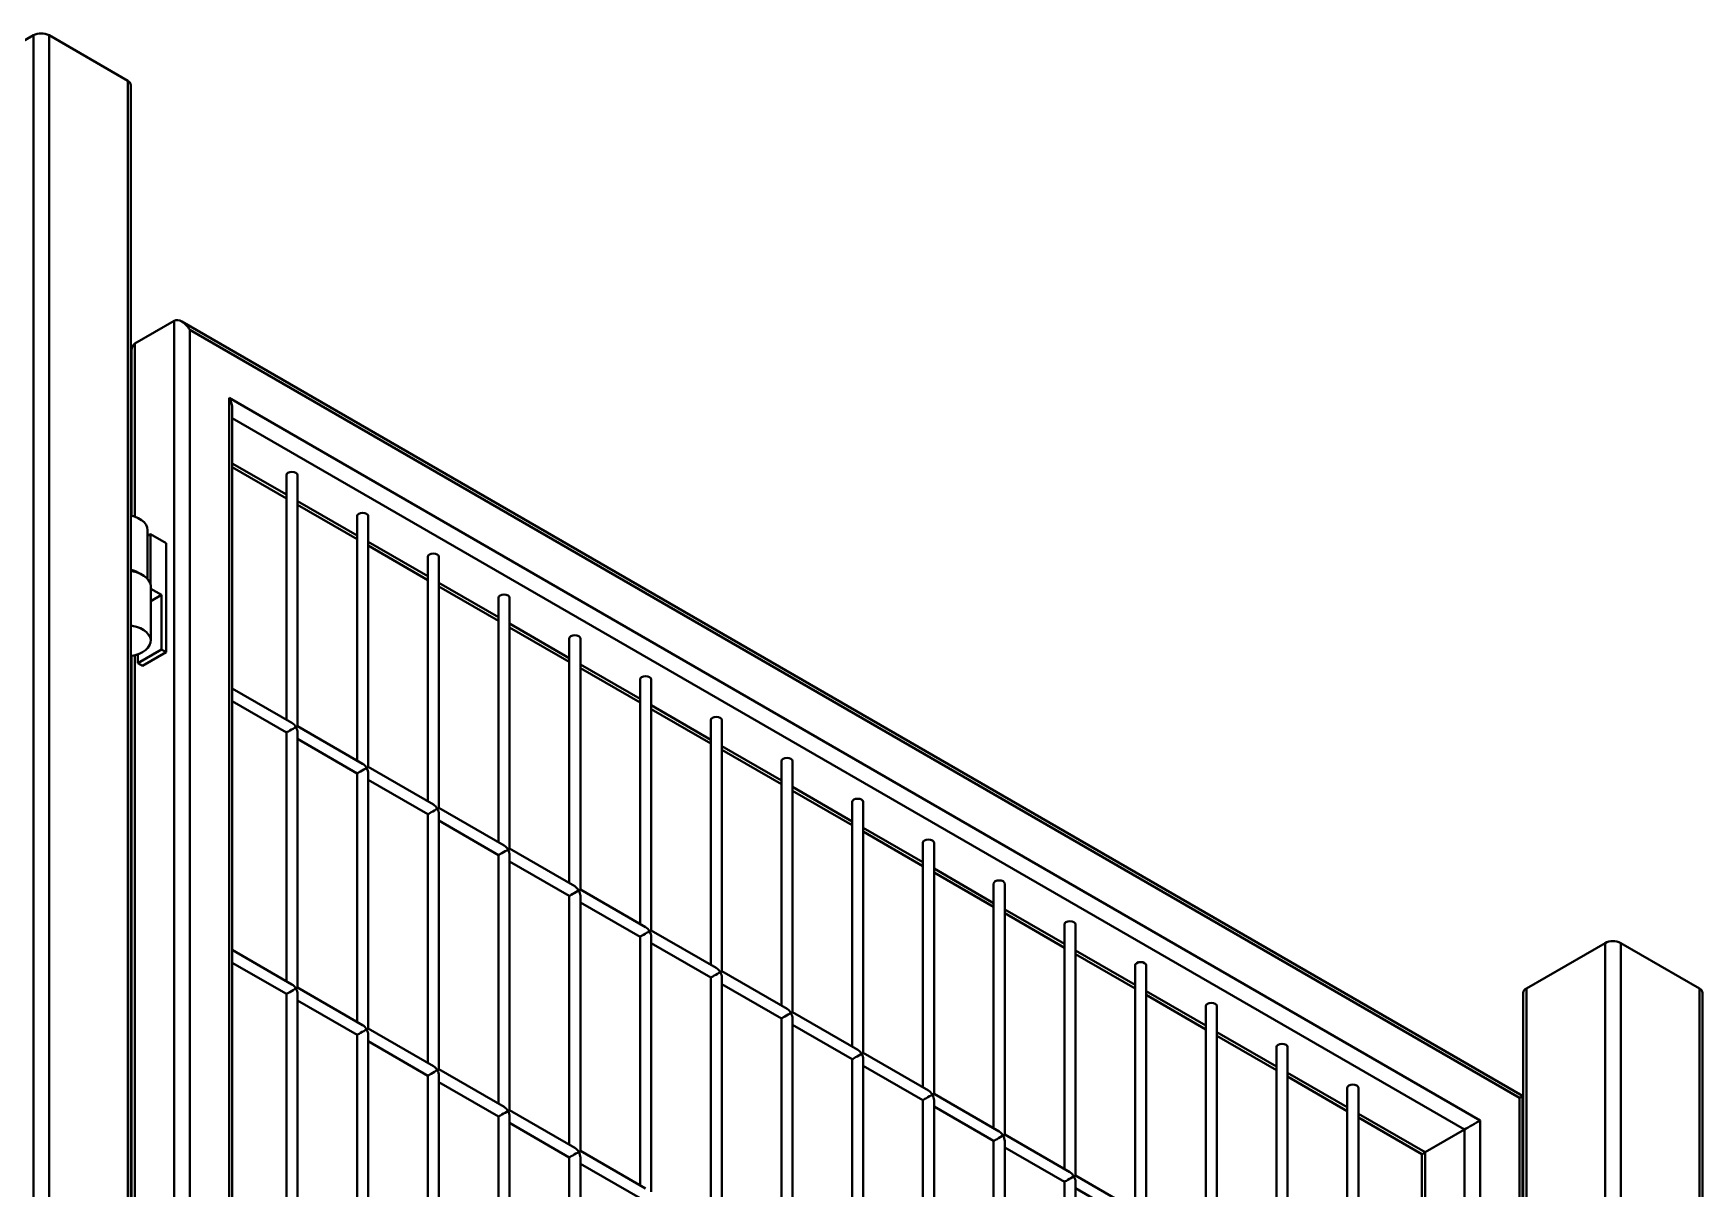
# Model space of a CAD drawing. Header units: millimetres. Extents: x 0 to 297, y 0 to 210.
# Drawn here: x 198.37 to 205.88, y 92.27 to 97.47 of the extents above; entities that cross this region are included whole.
import ezdxf

# ---------------------------------------------------------------- set-up
doc = ezdxf.new("R2010")
doc.units = ezdxf.units.MM
doc.layers.add('轮廓实线层', color=7, linetype='Continuous', lineweight=40)

msp = doc.modelspace()

# ---------------------------------------------------------------- linework, layer by layer
at = {"layer": '轮廓实线层', "color": 7, "linetype": 'Continuous', "lineweight": 40}
for p, q in [((198.0167, 97.2532), (198.3703, 97.4573)), ((198.441, 97.4573), (198.7946, 97.2532)), ((198.8092, 81.1589), (198.8092, 97.2328)), ((199.0031, 96.1734), (198.8264, 96.0713)), ((199.0031, 81.4756), (199.0031, 96.1734)), ((205.0706, 92.6876), (199.0385, 96.1699)), ((199.0739, 96.1326), (199.0739, 81.5165)), ((205.056, 92.6791), (199.0739, 96.1326)), ((198.8117, 96.039), (198.8117, 95.2978)), ((199.2506, 95.8264), (204.8792, 92.5771)), ((199.2506, 81.6186), (199.2506, 95.8264)), ((199.2653, 81.627), (199.2653, 95.7771)), ((199.2653, 95.5153), (199.5085, 95.3749)), ((199.5085, 95.4794), (199.5085, 94.3795)), ((199.5585, 94.3507), (199.5585, 95.4794)), ((199.5585, 95.346), (199.8267, 95.1912)), ((198.8842, 95.0125), (198.8842, 95.2323)), ((199.8267, 95.2957), (199.8267, 94.1958)), ((199.8767, 94.167), (199.8767, 95.2957)), ((198.8971, 95.2139), (198.8842, 95.2065)), ((198.8971, 95.2139), (198.8971, 94.9894)), ((198.9678, 95.1731), (198.8971, 95.2139)), ((198.9678, 94.6832), (198.9678, 95.1731)), ((199.8767, 95.1623), (200.1449, 95.0075)), ((200.1449, 95.112), (200.1449, 94.0121)), ((200.1949, 93.9833), (200.1949, 95.112)), ((198.8983, 94.7342), (198.8983, 94.9792)), ((198.8983, 94.9683), (198.9466, 94.9404)), ((198.9466, 94.9404), (198.8983, 94.9126)), ((198.9466, 94.9404), (198.9466, 94.6954)), ((200.1949, 94.9786), (200.4631, 94.8238)), ((200.4631, 94.9283), (200.4631, 93.8285)), ((200.5131, 93.7996), (200.5131, 94.9283)), ((200.5131, 94.7949), (200.7813, 94.6401)), ((200.7813, 94.7446), (200.7813, 93.6448)), ((200.8313, 93.6159), (200.8313, 94.7446)), ((198.8117, 94.6655), (198.8117, 83.0497)), ((198.9466, 94.6954), (198.8405, 94.6342)), ((198.8405, 94.6734), (198.8405, 94.6342)), ((198.8405, 94.6342), (198.8617, 94.622)), ((198.9678, 94.6832), (198.8617, 94.622)), ((198.9466, 94.6954), (198.9678, 94.6832)), ((200.8313, 94.6112), (201.0995, 94.4564)), ((201.0995, 94.5609), (201.0995, 93.4611)), ((201.1495, 93.4322), (201.1495, 94.5609)), ((199.5335, 94.3651), (199.2653, 94.5199)), ((199.2653, 94.4622), (199.5085, 94.3218)), ((201.1495, 94.4275), (201.4177, 94.2727)), ((199.8517, 94.1814), (199.5585, 94.3507)), ((201.4177, 94.3772), (201.4177, 93.2774)), ((201.4677, 93.2485), (201.4677, 94.3772)), ((199.5085, 94.3218), (199.5085, 93.2037)), ((199.5585, 93.1748), (199.5585, 94.3218)), ((199.5585, 94.2929), (199.8267, 94.1381)), ((201.4677, 94.2438), (201.7359, 94.089)), ((201.7359, 94.1935), (201.7359, 93.0937)), ((201.7859, 93.0648), (201.7859, 94.1935)), ((199.8267, 94.1381), (199.8267, 93.02)), ((200.1699, 93.9977), (199.8767, 94.167)), ((199.8767, 92.9912), (199.8767, 94.1381)), ((199.8767, 94.1092), (200.1449, 93.9544)), ((201.7859, 94.0602), (202.0541, 93.9053)), ((200.1449, 93.9544), (200.1449, 92.8363)), ((200.4881, 93.814), (200.1949, 93.9833)), ((200.1949, 92.8075), (200.1949, 93.9544)), ((202.0541, 94.0098), (202.0541, 92.91)), ((202.1041, 92.8811), (202.1041, 94.0098)), ((200.1949, 93.9255), (200.4631, 93.7707)), ((202.1041, 93.8765), (202.3723, 93.7216)), ((202.3723, 93.8262), (202.3723, 92.7263)), ((202.4223, 92.6974), (202.4223, 93.8262)), ((200.4631, 93.7707), (200.4631, 92.6526)), ((200.8063, 93.6303), (200.5131, 93.7996)), ((200.5131, 92.6238), (200.5131, 93.7707)), ((200.5131, 93.7419), (200.7813, 93.587)), ((202.4223, 93.6928), (202.6905, 93.5379)), ((200.7813, 93.587), (200.7813, 92.4689)), ((201.1245, 93.4466), (200.8313, 93.6159)), ((200.8313, 92.4401), (200.8313, 93.587)), ((202.6905, 93.6425), (202.6905, 92.5426)), ((202.7405, 92.5137), (202.7405, 93.6425)), ((200.8313, 93.5582), (201.0995, 93.4033)), ((202.7405, 93.5091), (203.0087, 93.3542)), ((201.4427, 93.2629), (201.1495, 93.4322)), ((203.0087, 93.4588), (203.0087, 92.3589)), ((203.0587, 92.3301), (203.0587, 93.4588)), ((201.0995, 93.4033), (201.0995, 92.2852)), ((201.1495, 92.2564), (201.1495, 93.4033)), ((201.1495, 93.3745), (201.4177, 93.2196)), ((205.0878, 93.1712), (205.4414, 93.3753)), ((205.5121, 93.3753), (205.8656, 93.1712)), ((199.5335, 93.1893), (199.2653, 93.3441)), ((199.2653, 93.2864), (199.5085, 93.146)), ((203.0587, 93.3254), (203.3269, 93.1706)), ((203.3269, 93.2751), (203.3269, 92.1752)), ((203.3769, 92.1464), (203.3769, 93.2751)), ((201.4177, 93.2196), (201.4177, 92.1016)), ((201.7609, 93.0793), (201.4677, 93.2485)), ((201.4677, 92.0727), (201.4677, 93.2196)), ((199.5085, 93.146), (199.5085, 92.0279)), ((199.8517, 93.0056), (199.5585, 93.1748)), ((199.5585, 91.999), (199.5585, 93.146)), ((201.4677, 93.1908), (201.7359, 93.0359)), ((203.3769, 93.1417), (203.6451, 92.9869)), ((205.0732, 93.1508), (205.0732, 91.6486)), ((205.8803, 77.0768), (205.8803, 93.1508)), ((199.5585, 93.1171), (199.8267, 92.9623)), ((202.0791, 92.8956), (201.7859, 93.0648)), ((203.6451, 93.0914), (203.6451, 91.9915)), ((203.6951, 91.9627), (203.6951, 93.0914)), ((200.1699, 92.8219), (199.8767, 92.9912)), ((201.7359, 93.0359), (201.7359, 91.9179)), ((201.7859, 91.889), (201.7859, 93.0359)), ((201.7859, 93.0071), (202.0541, 92.8523)), ((199.8267, 92.9623), (199.8267, 91.8442)), ((199.8767, 91.8153), (199.8767, 92.9623)), ((199.8767, 92.9334), (200.1449, 92.7786)), ((203.6951, 92.958), (203.9633, 92.8032)), ((203.9633, 92.9077), (203.9633, 91.8078)), ((204.0133, 91.779), (204.0133, 92.9077)), ((202.0541, 92.8523), (202.0541, 91.7342)), ((202.3973, 92.7119), (202.1041, 92.8811)), ((202.1041, 91.7053), (202.1041, 92.8523)), ((202.1041, 92.8234), (202.3723, 92.6686)), ((200.1449, 92.7786), (200.1449, 91.6605)), ((200.4881, 92.6382), (200.1949, 92.8075)), ((200.1949, 91.6316), (200.1949, 92.7786)), ((200.1949, 92.7497), (200.4631, 92.5949)), ((204.0133, 92.7743), (204.2814, 92.6195)), ((202.7155, 92.5282), (202.4223, 92.6974)), ((204.2814, 92.724), (204.2814, 91.6241)), ((204.3314, 91.5953), (204.3314, 92.724)), ((205.056, 78.0631), (205.056, 92.6791)), ((205.0706, 78.0138), (205.0706, 92.6876)), ((200.8063, 92.4545), (200.5131, 92.6238)), ((202.3723, 92.6686), (202.3723, 91.5505)), ((202.4223, 91.5216), (202.4223, 92.6686)), ((202.4223, 92.6397), (202.6905, 92.4849)), ((200.4631, 92.5949), (200.4631, 91.4768)), ((200.5131, 91.4479), (200.5131, 92.5949)), ((200.5131, 92.566), (200.7813, 92.4112)), ((204.3314, 92.5906), (204.6171, 92.4257)), ((204.8085, 92.5362), (204.6317, 92.4342)), ((204.8792, 92.5771), (204.8792, 78.3692)), ((202.6905, 92.4849), (202.6905, 91.3668)), ((203.0337, 92.3445), (202.7405, 92.5137)), ((202.7405, 91.3379), (202.7405, 92.4849)), ((202.7405, 92.456), (203.0087, 92.3012)), ((200.7813, 92.4112), (200.7813, 91.2931)), ((201.1245, 92.2708), (200.8313, 92.4401)), ((200.8313, 91.2643), (200.8313, 92.4112)), ((200.8313, 92.3823), (201.0995, 92.2275)), ((204.6171, 92.4257), (204.6171, 91.4304)), ((203.0087, 92.3012), (203.0087, 91.1831)), ((203.3519, 92.1608), (203.0587, 92.3301)), ((203.0587, 91.1542), (203.0587, 92.3012)), ((203.0587, 92.2723), (203.3269, 92.1175))]:
    msp.add_line(p, q, dxfattribs=at)
at = {"layer": '轮廓实线层', "color": 8, "linetype": 'Continuous', "lineweight": 40}
for p, q in [((198.3703, 81.3714), (198.3703, 97.4573)), ((198.441, 97.4573), (198.441, 81.3714)), ((198.7946, 81.1673), (198.7946, 97.2532)), ((198.8264, 96.0713), (198.8264, 95.2932)), ((204.8085, 92.5362), (199.2653, 95.7363)), ((199.2653, 95.5322), (199.5085, 95.3918)), ((199.5585, 95.3629), (199.8267, 95.2081)), ((199.8767, 95.1792), (200.1449, 95.0244)), ((200.1949, 94.9955), (200.4631, 94.8407)), ((200.5131, 94.8118), (200.7813, 94.657)), ((198.8264, 94.6689), (198.8264, 83.0451)), ((200.8313, 94.6281), (201.0995, 94.4733)), ((201.1495, 94.4444), (201.4177, 94.2896)), ((201.4677, 94.2608), (201.7359, 94.1059)), ((201.7859, 94.0771), (202.0541, 93.9222)), ((202.1041, 93.8934), (202.3723, 93.7385)), ((202.4223, 93.7097), (202.6905, 93.5548)), ((202.7405, 93.526), (203.0087, 93.3712)), ((205.4414, 77.2894), (205.4414, 93.3753)), ((205.5121, 93.3753), (205.5121, 77.2894)), ((203.0587, 93.3423), (203.3269, 93.1875)), ((203.3769, 93.1586), (203.6451, 93.0038)), ((205.0878, 93.1712), (205.0878, 91.6401)), ((205.8656, 77.0853), (205.8656, 93.1712)), ((203.6951, 92.9749), (203.9633, 92.8201)), ((204.0133, 92.7912), (204.2814, 92.6364)), ((204.3314, 92.6075), (204.6317, 92.4342)), ((204.8085, 78.427), (204.8085, 92.5362)), ((204.6317, 92.4342), (204.6317, 91.4219))]:
    msp.add_line(p, q, dxfattribs=at)
at = {"layer": '轮廓实线层', "color": 7, "linetype": 'Continuous', "lineweight": 40, "flags": 128}
for points in [[(199.5585, 95.4794), (199.5566, 95.4849), (199.5512, 95.4896), (199.543, 95.4927), (199.5335, 95.4938), (199.5239, 95.4927), (199.5158, 95.4896), (199.5104, 95.4849), (199.5085, 95.4794)], [(199.8767, 95.2957), (199.8748, 95.3012), (199.8694, 95.3059), (199.8612, 95.309), (199.8517, 95.3101), (199.8421, 95.309), (199.834, 95.3059), (199.8286, 95.3012), (199.8267, 95.2957), (199.8267, 95.2957)], [(198.8092, 95.2984), (198.8255, 95.2935), (198.8423, 95.2862), (198.8568, 95.2774), (198.8685, 95.2673), (198.8771, 95.2563), (198.8824, 95.2446), (198.8842, 95.2325), (198.8842, 95.2323)], [(200.1949, 95.112), (200.193, 95.1175), (200.1876, 95.1222), (200.1794, 95.1253), (200.1699, 95.1264), (200.1603, 95.1253), (200.1522, 95.1222), (200.1468, 95.1175), (200.1449, 95.112), (200.1449, 95.112)], [(198.8092, 95.0483), (198.8149, 95.0472), (198.834, 95.0423), (198.8515, 95.0355), (198.8667, 95.0272), (198.8793, 95.0175), (198.8889, 95.0067), (198.8952, 94.9952), (198.8981, 94.9832), (198.8983, 94.9792)], [(200.5131, 94.9283), (200.5112, 94.9338), (200.5058, 94.9385), (200.4976, 94.9416), (200.4881, 94.9427), (200.4785, 94.9416), (200.4704, 94.9385), (200.465, 94.9338), (200.4631, 94.9283), (200.4631, 94.9283)], [(198.8092, 94.8033), (198.8149, 94.8023), (198.834, 94.7973), (198.8515, 94.7906), (198.8667, 94.7822), (198.8793, 94.7725), (198.8889, 94.7617), (198.8952, 94.7502), (198.8981, 94.7382), (198.8975, 94.7261), (198.8934, 94.7142), (198.8859, 94.7029), (198.8753, 94.6925), (198.8617, 94.6832), (198.8457, 94.6754), (198.8276, 94.6692), (198.8092, 94.6651)], [(200.8313, 94.7446), (200.8294, 94.7501), (200.8239, 94.7548), (200.8158, 94.758), (200.8063, 94.759), (200.7967, 94.758), (200.7886, 94.7548), (200.7832, 94.7501), (200.7813, 94.7446), (200.7813, 94.7446)], [(201.1495, 94.5609), (201.1476, 94.5664), (201.1421, 94.5711), (201.134, 94.5743), (201.1245, 94.5754), (201.1149, 94.5743), (201.1068, 94.5711), (201.1014, 94.5664), (201.0995, 94.5609), (201.0995, 94.5609)], [(201.4677, 94.3772), (201.4658, 94.3828), (201.4603, 94.3874), (201.4522, 94.3906), (201.4427, 94.3917), (201.4331, 94.3906), (201.425, 94.3874), (201.4196, 94.3828), (201.4177, 94.3772), (201.4177, 94.3772)], [(201.7859, 94.1935), (201.784, 94.1991), (201.7785, 94.2037), (201.7704, 94.2069), (201.7609, 94.208), (201.7513, 94.2069), (201.7432, 94.2037), (201.7378, 94.1991), (201.7359, 94.1935), (201.7359, 94.1935)], [(202.1041, 94.0098), (202.1022, 94.0154), (202.0967, 94.0201), (202.0886, 94.0232), (202.0791, 94.0243), (202.0695, 94.0232), (202.0614, 94.0201), (202.056, 94.0154), (202.0541, 94.0098), (202.0541, 94.0098)], [(202.4223, 93.8262), (202.4204, 93.8317), (202.4149, 93.8364), (202.4068, 93.8395), (202.3973, 93.8406), (202.3877, 93.8395), (202.3796, 93.8364), (202.3742, 93.8317), (202.3723, 93.8262), (202.3723, 93.8262)], [(202.7405, 93.6425), (202.7386, 93.648), (202.7331, 93.6527), (202.725, 93.6558), (202.7155, 93.6569), (202.7059, 93.6558), (202.6978, 93.6527), (202.6924, 93.648), (202.6905, 93.6425), (202.6905, 93.6425)], [(203.0587, 93.4588), (203.0568, 93.4643), (203.0513, 93.469), (203.0432, 93.4721), (203.0337, 93.4732), (203.0241, 93.4721), (203.016, 93.469), (203.0106, 93.4643), (203.0087, 93.4588), (203.0087, 93.4588)], [(203.3769, 93.2751), (203.375, 93.2806), (203.3695, 93.2853), (203.3614, 93.2884), (203.3519, 93.2895), (203.3423, 93.2884), (203.3342, 93.2853), (203.3288, 93.2806), (203.3269, 93.2751), (203.3269, 93.2751)], [(203.6951, 93.0914), (203.6932, 93.0969), (203.6877, 93.1016), (203.6796, 93.1047), (203.6701, 93.1058), (203.6605, 93.1047), (203.6524, 93.1016), (203.647, 93.0969), (203.6451, 93.0914), (203.6451, 93.0914)], [(204.0133, 92.9077), (204.0113, 92.9132), (204.0059, 92.9179), (203.9978, 92.921), (203.9883, 92.9221), (203.9787, 92.921), (203.9706, 92.9179), (203.9652, 92.9132), (203.9633, 92.9077), (203.9633, 92.9077)], [(204.3314, 92.724), (204.3295, 92.7295), (204.3241, 92.7342), (204.316, 92.7373), (204.3064, 92.7384), (204.2969, 92.7373), (204.2888, 92.7342), (204.2834, 92.7295), (204.2814, 92.724), (204.2814, 92.724)]]:
    msp.add_lwpolyline(points, dxfattribs=at)
at = {"layer": '轮廓实线层', "color": 7, "linetype": 'Continuous', "lineweight": 40}
for centre, radius, start, end in [((198.4056, 97.3891), 0.0768, 62.60945, 117.39139), ((198.7842, 97.2303), 0.0251, 5.68712, 65.63245), ((198.7763, 94.9144), 0.1429, 56.90335, 76.70897), ((205.4767, 93.307), 0.0769, 62.61007, 117.38998), ((205.0982, 93.1483), 0.0251, 114.37627, 174.30432), ((205.8552, 93.1483), 0.0251, 5.69487, 65.6247)]:
    msp.add_arc(centre, radius, start, end, dxfattribs=at)
for centre, major_axis, ratio, start_param, end_param in [((199.0385, 96.1121), (-0.0354, 0.0612), 0.577335, 4.712348, 6.283145), ((198.8617, 96.0101), (-0.0354, 0.0612), 0.577335, 6.283145, 7.068543), ((199.2153, 95.806), (-0.0354, 0.0612), 0.577335, 3.92695, 4.712348), ((199.5335, 94.3362), (0.025, 0.0144), 0.00007, 3.141552, 5.497747), ((199.5335, 94.3362), (-0.0177, 0.0306), 0.577335, 4.712348, 5.497828), ((199.5335, 94.3362), (0.025, 0.0144), 0.00007, 5.497747, 6.283145), ((199.5335, 94.3362), (-0.0177, 0.0306), 0.577335, 3.92695, 4.712348), ((199.8517, 94.1525), (-0.0177, 0.0306), 0.577335, 4.712348, 5.497828), ((199.8517, 94.1525), (0.025, 0.0144), 0.00007, 3.141552, 5.497747), ((199.8517, 94.1525), (0.025, 0.0144), 0.00007, 5.497747, 6.283145), ((199.8517, 94.1525), (-0.0177, 0.0306), 0.577335, 3.92695, 4.712348), ((200.1699, 93.9688), (0.025, 0.0144), 0.00007, 3.141552, 5.497747), ((200.1699, 93.9688), (-0.0177, 0.0306), 0.577335, 4.712348, 5.497828), ((200.1699, 93.9688), (0.025, 0.0144), 0.00007, 5.497747, 6.283145), ((200.1699, 93.9688), (-0.0177, 0.0306), 0.577335, 3.92695, 4.712348), ((200.4881, 93.7852), (-0.0177, 0.0306), 0.577335, 4.712348, 5.497828), ((200.4881, 93.7852), (0.025, 0.0144), 0.00007, 3.141552, 5.497747), ((200.4881, 93.7852), (0.025, 0.0144), 0.00007, 5.497747, 6.283145), ((200.4881, 93.7852), (-0.0177, 0.0306), 0.577335, 3.92695, 4.712348), ((200.8063, 93.6015), (0.025, 0.0144), 0.00007, 3.141552, 5.497747), ((200.8063, 93.6015), (-0.0177, 0.0306), 0.577335, 4.712348, 5.497828), ((200.8063, 93.6015), (0.025, 0.0144), 0.00007, 5.497747, 6.283145), ((200.8063, 93.6015), (-0.0177, 0.0306), 0.577335, 3.92695, 4.712348), ((201.1245, 93.4178), (0.025, 0.0144), 0.00007, 3.141552, 5.497747), ((201.1245, 93.4178), (-0.0177, 0.0306), 0.577335, 4.712348, 5.497828), ((201.1245, 93.4178), (0.025, 0.0144), 0.00007, 5.497747, 6.283145), ((201.1245, 93.4178), (-0.0177, 0.0306), 0.577335, 3.92695, 4.712348), ((201.4427, 93.2341), (0.025, 0.0144), 0.00007, 3.141552, 5.497747), ((201.4427, 93.2341), (-0.0177, 0.0306), 0.577335, 4.712348, 5.497828), ((201.4427, 93.2341), (0.025, 0.0144), 0.00007, 5.497747, 6.283145), ((201.4427, 93.2341), (-0.0177, 0.0306), 0.577335, 3.92695, 4.712348), ((199.5335, 93.1604), (0.025, 0.0144), 0.00007, 3.141552, 5.497747), ((199.5335, 93.1604), (-0.0177, 0.0306), 0.577335, 4.712348, 5.497828), ((199.5335, 93.1604), (0.025, 0.0144), 0.00007, 5.497747, 6.283145), ((199.5335, 93.1604), (-0.0177, 0.0306), 0.577335, 3.92695, 4.712348), ((201.7609, 93.0504), (0.025, 0.0144), 0.00007, 3.141552, 5.497747), ((201.7609, 93.0504), (-0.0177, 0.0306), 0.577335, 4.712348, 5.497828), ((201.7609, 93.0504), (0.025, 0.0144), 0.00007, 5.497747, 6.283145), ((201.7609, 93.0504), (-0.0177, 0.0306), 0.577335, 3.92695, 4.712348), ((199.8517, 92.9767), (0.025, 0.0144), 0.00007, 3.141552, 5.497747), ((199.8517, 92.9767), (-0.0177, 0.0306), 0.577335, 4.712348, 5.497828), ((199.8517, 92.9767), (0.025, 0.0144), 0.00007, 5.497747, 6.283145), ((199.8517, 92.9767), (-0.0177, 0.0306), 0.577335, 3.92695, 4.712348), ((202.0791, 92.8667), (0.025, 0.0144), 0.00007, 3.141552, 5.497747), ((202.0791, 92.8667), (-0.0177, 0.0306), 0.577335, 4.712348, 5.497828), ((202.0791, 92.8667), (0.025, 0.0144), 0.00007, 5.497747, 6.283145), ((202.0791, 92.8667), (-0.0177, 0.0306), 0.577335, 3.92695, 4.712348), ((200.1699, 92.793), (0.025, 0.0144), 0.00007, 3.141552, 5.497747), ((200.1699, 92.793), (-0.0177, 0.0306), 0.577335, 4.712348, 5.497828), ((200.1699, 92.793), (0.025, 0.0144), 0.00007, 5.497747, 6.283145), ((200.1699, 92.793), (-0.0177, 0.0306), 0.577335, 3.92695, 4.712348), ((202.3973, 92.683), (0.025, 0.0144), 0.00007, 3.141552, 5.497747), ((202.3973, 92.683), (-0.0177, 0.0306), 0.577335, 4.712348, 5.497828), ((202.3973, 92.683), (0.025, 0.0144), 0.00007, 5.497747, 6.283145), ((202.3973, 92.683), (-0.0177, 0.0306), 0.577335, 3.92695, 4.712348), ((205.0206, 92.6587), (0.05, 0.0289), 0.00007, 5.497747, 6.283145), ((200.4881, 92.6093), (0.025, 0.0144), 0.00007, 3.141552, 5.497747), ((200.4881, 92.6093), (-0.0177, 0.0306), 0.577335, 4.712348, 5.497828), ((200.4881, 92.6093), (0.025, 0.0144), 0.00007, 5.497747, 6.283145), ((200.4881, 92.6093), (-0.0177, 0.0306), 0.577335, 3.92695, 4.712348), ((202.7155, 92.4993), (-0.0177, 0.0306), 0.577335, 4.712348, 5.497828), ((204.8439, 92.5566), (0.05, 0.0289), 0.00007, 3.92695, 5.497747), ((200.8063, 92.4256), (-0.0177, 0.0306), 0.577335, 4.712348, 5.497828), ((202.7155, 92.4993), (0.025, 0.0144), 0.00007, 3.141552, 5.497747), ((202.7155, 92.4993), (0.025, 0.0144), 0.00007, 5.497747, 6.283145), ((202.7155, 92.4993), (-0.0177, 0.0306), 0.577335, 3.92695, 4.712348), ((200.8063, 92.4256), (0.025, 0.0144), 0.00007, 3.141552, 5.497747), ((200.8063, 92.4256), (0.025, 0.0144), 0.00007, 5.497747, 6.283145), ((200.8063, 92.4256), (-0.0177, 0.0306), 0.577335, 3.92695, 4.712348), ((204.6671, 92.4546), (0.05, 0.0289), 0.00007, 3.141552, 3.92695), ((203.0337, 92.3156), (0.025, 0.0144), 0.00007, 3.141552, 5.497747), ((203.0337, 92.3156), (-0.0177, 0.0306), 0.577335, 4.712348, 5.497828), ((203.0337, 92.3156), (0.025, 0.0144), 0.00007, 5.497747, 6.283145), ((203.0337, 92.3156), (-0.0177, 0.0306), 0.577335, 3.92695, 4.712348)]:
    msp.add_ellipse(centre, major_axis=major_axis, ratio=ratio, start_param=start_param, end_param=end_param, dxfattribs=at)

doc.saveas('drawing.dxf')
